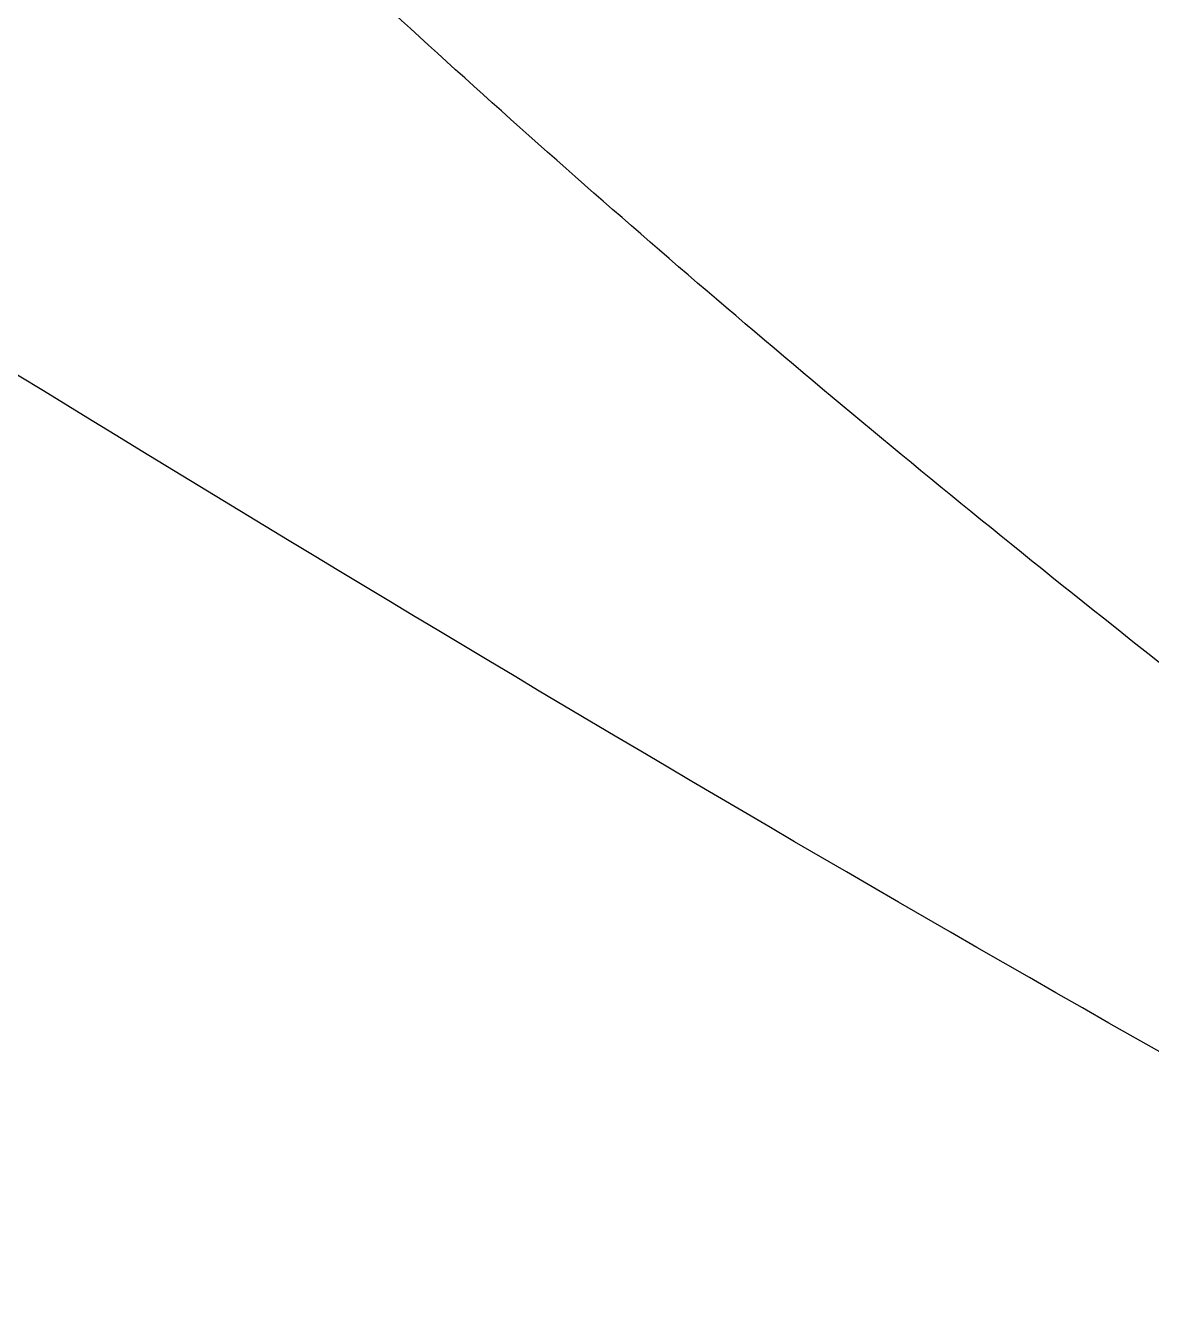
# Model space of a CAD drawing. Header units: millimetres. Extents: x 0 to 1818, y -1116 to 847.
# Drawn here: x 110.03 to 111.923, y 707.417 to 709.579 of the extents above; entities that cross this region are included whole.
import ezdxf

# ---------------------------------------------------------------- set-up
doc = ezdxf.new("R2010")
doc.units = ezdxf.units.MM
doc.layers.add('Blocks', color=7, linetype='Continuous')
doc.layers.add('Blocks$Inner', color=7, linetype='Continuous', lineweight=25, true_color=0x007f00)

# ---------------------------------------------------------------- blocks, each defined once
blk = doc.blocks.new('Series 7 3217 Office Chair Front')
at = {"layer": 'Blocks$Inner'}
for points, knots in [([(112.7252, 707.4168), (111.7173, 707.9625), (109.8995, 709.0455), (107.3976, 710.638), (105.5569, 711.9235), (104.2151, 712.9208), (103.3046, 713.6435), (102.4479, 714.3493), (101.6428, 715.0371), (100.9439, 715.6896), (100.4164, 716.2856), (100.0327, 716.8291), (99.7572, 717.3275), (99.662, 717.6981), (99.6915, 717.8911), (99.7118, 717.9558)], [0.6666667, 0.6666667, 0.6666667, 0.6666667, 0.6944444, 0.7222222, 0.75, 0.7638889, 0.7777778, 0.7916667, 0.8055556, 0.8194444, 0.8333333, 0.8472222, 0.8611111, 0.875, 0.8825994, 0.8825994, 0.8825994, 0.8825994]), ([(112.6748, 707.9439), (112.3842, 708.1592), (111.716, 708.6721), (110.9565, 709.3121), (110.2951, 709.9275), (109.8817, 710.346), (109.1327, 711.104), (108.3869, 711.8604), (107.7641, 712.4931), (107.353, 712.911), (107.0812, 713.1875), (106.8437, 713.4291), (106.7405, 713.5342), (106.6714, 713.6045), (106.5143, 713.7653), (106.4119, 713.915), (106.3645, 714.0258)], [-2.687809, -2.687809, -2.687809, -2.687809, -2.512035, -2.264828, -2.141466, -2.003365, -1.822523, -1.50786, -1.317223, -1.257252, -1.130736, -1.067008, -1.037637, -1.034987, -1.002884, -0.89083, -0.89083, -0.89083, -0.89083])]:
    blk.add_open_spline(points, degree=3, knots=knots, dxfattribs=at)

msp = doc.modelspace()

# ---------------------------------------------------------------- block references
at = {"layer": 'Blocks'}
msp.add_blockref('Series 7 3217 Office Chair Front', (0, 0), dxfattribs=at)

doc.saveas('drawing.dxf')
